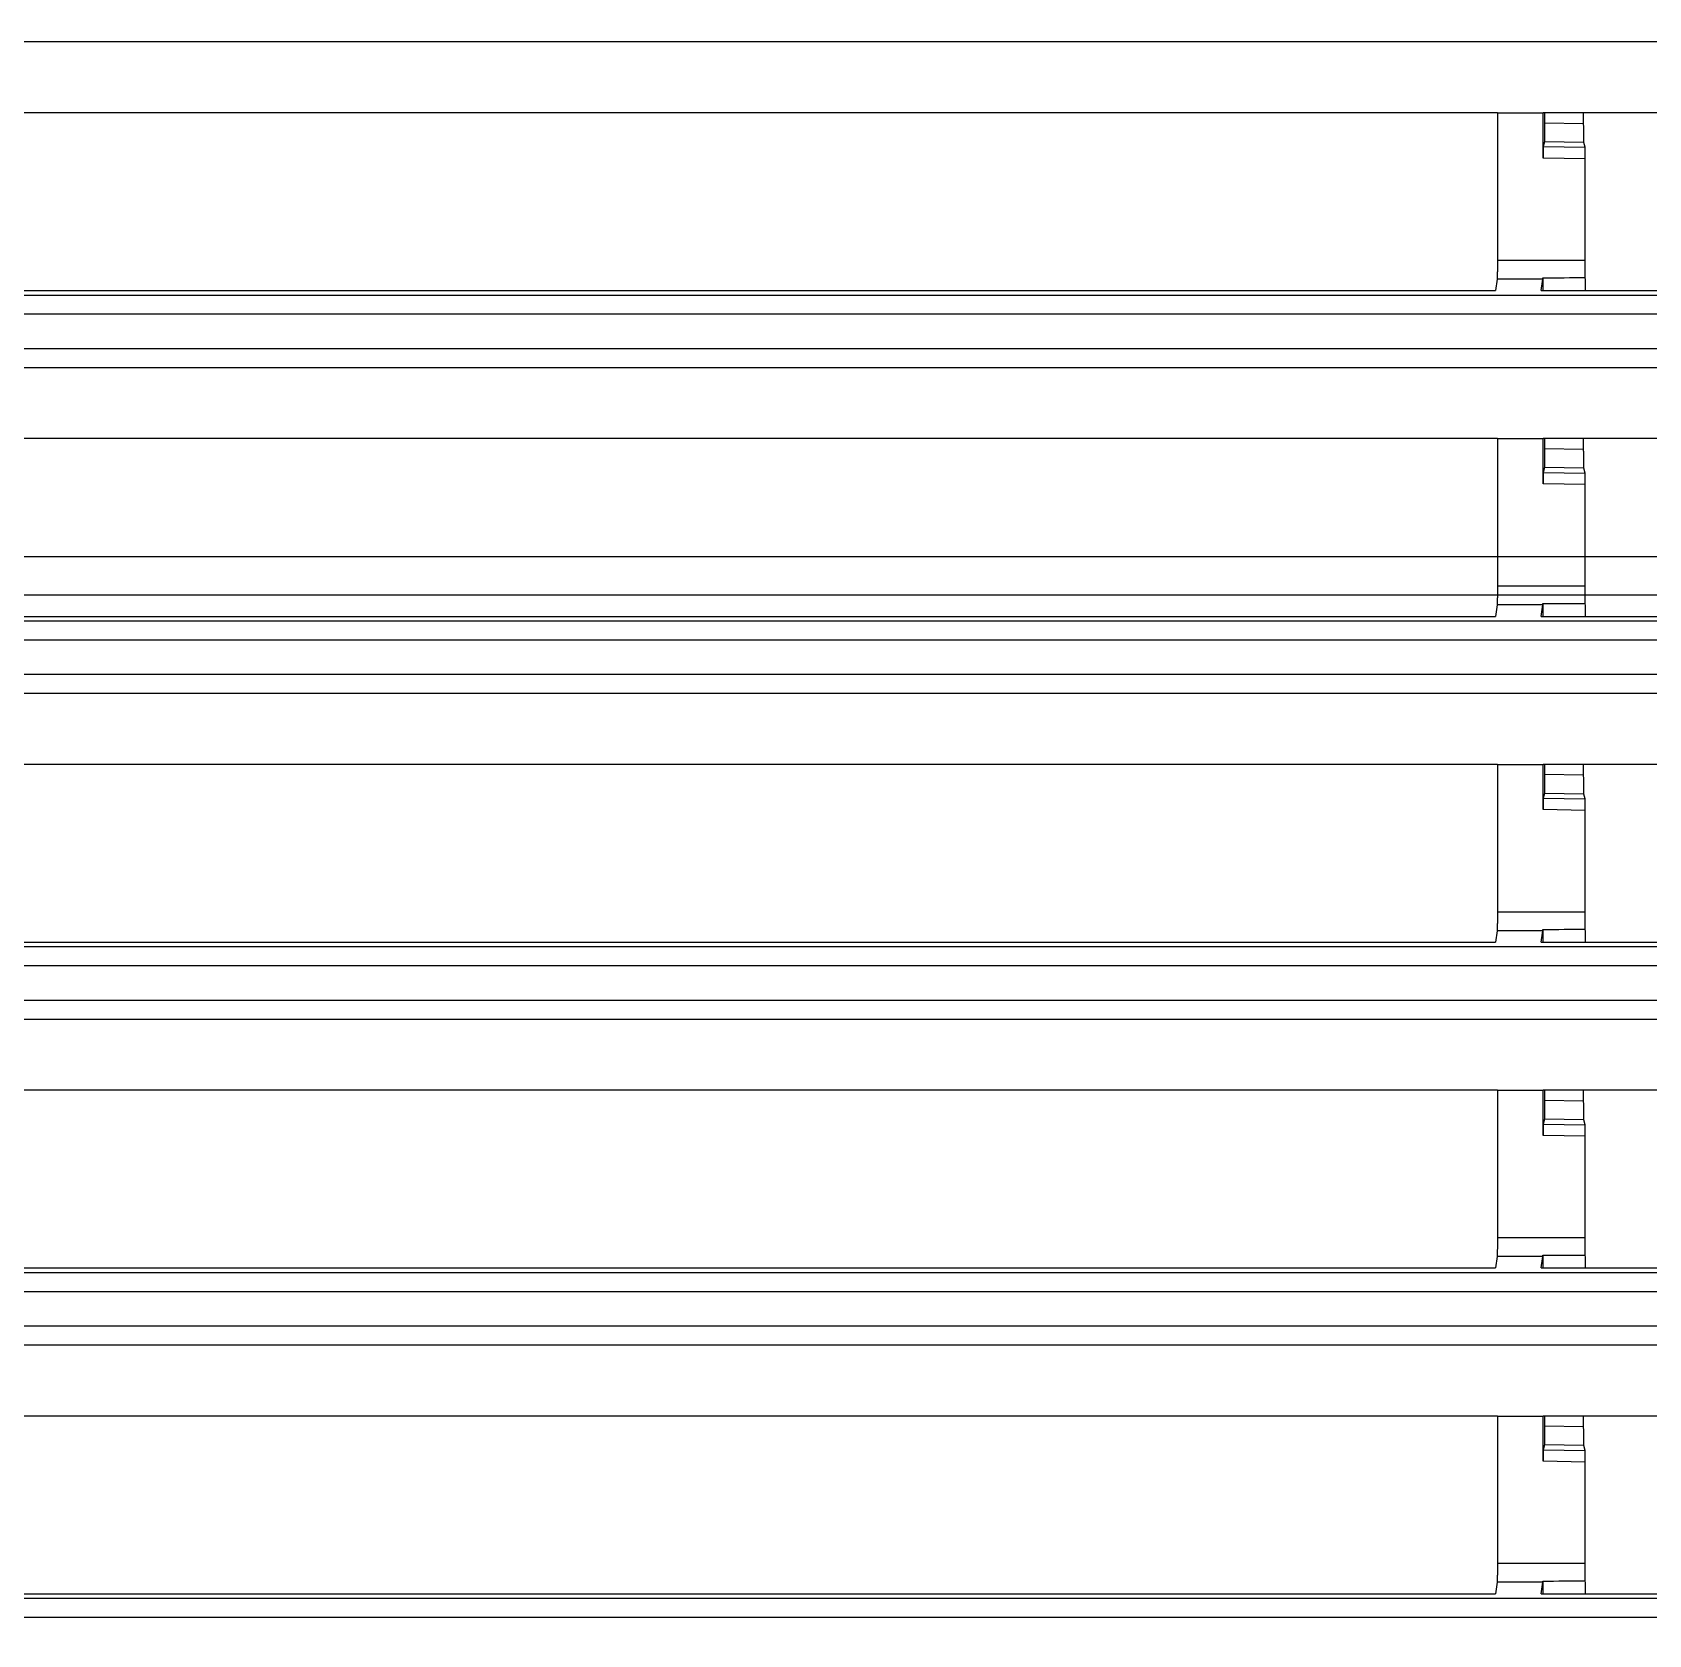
# Model space of a CAD drawing. Header units: millimetres. Extents: x -56261 to 196039, y 9480 to 100001.
# Drawn here: x 33921.68 to 33950.64, y 95795.22 to 95823.95 of the extents above; entities that cross this region are included whole.
import ezdxf

# ---------------------------------------------------------------- set-up
doc = ezdxf.new("R2010")
doc.units = ezdxf.units.MM
doc.set_wipeout_variables(frame=1)
doc.layers.add('SS-AIRCON', color=5, linetype='Continuous')
doc.layers.add('SS-TEXT', color=7, linetype='Continuous')

# ---------------------------------------------------------------- blocks, each defined once
blk = doc.blocks.new('I48T')
at = {"layer": 'SS-AIRCON', "color": 0, "linetype": 'Continuous'}
for p, q in [((599.9006, -86.18208), (-599.9007, -86.18208)), ((578.5326, -86.68017), (-578.5326, -86.68017)), ((-380.701, -86.79772), (-464.1009, -86.79772)), ((-380.701, -86.79772), (-380.743, -87.09899)), ((-379.543, -87.09899), (-379.5009, -86.79772)), ((-296.101, -86.79772), (-379.5009, -86.79772)), ((-380.743, -87.09899), (-379.543, -87.09899)), ((-379.5485, -87.5976), (-381.8515, -87.5976)), ((-381.8515, -87.5976), (-381.8515, -90.2562)), ((-379.5485, -91.46102), (-379.5485, -87.5976)), ((-381.8515, -90.2562), (-380.7486, -90.27548)), ((-380.7486, -90.27548), (-380.7486, -91.46102)), ((-380.7521, -90.57505), (-381.848, -90.5559)), ((-381.848, -90.5559), (-381.8179, -90.6858)), ((-381.8179, -90.6858), (-380.782, -90.70296)), ((-380.782, -90.70296), (-380.7521, -90.57505)), ((-464.1485, -91.46102), (-380.7486, -91.46102)), ((-381.8121, -91.18513), (-381.8121, -91.46102)), ((-380.7878, -91.2021), (-381.8121, -91.18513)), ((-380.7878, -91.46102), (-380.7878, -91.2021)), ((-379.5485, -91.46102), (-380.7486, -91.46102)), ((-379.5485, -91.46102), (-296.1486, -91.46102)), ((580.0736, -93.32954), (-580.0737, -93.32954)), ((-599.9007, -93.81793), (599.9006, -93.81793)), ((599.9006, -94.73208), (-599.9007, -94.73208)), ((578.5326, -95.23017), (-578.5326, -95.23017)), ((-380.701, -95.34772), (-464.1009, -95.34772)), ((-380.701, -95.34772), (-380.743, -95.64899)), ((-379.543, -95.64899), (-379.5009, -95.34772)), ((-296.101, -95.34772), (-379.5009, -95.34772)), ((-380.743, -95.64899), (-379.543, -95.64899)), ((-379.5485, -96.1476), (-381.8515, -96.1476)), ((-381.8515, -96.1476), (-381.8515, -98.8062)), ((-379.5485, -100.01102), (-379.5485, -96.1476)), ((-381.8515, -98.8062), (-380.7486, -98.82548)), ((-380.7521, -99.12505), (-381.848, -99.1059)), ((-381.848, -99.1059), (-381.8179, -99.2358)), ((-380.782, -99.25296), (-380.7521, -99.12505)), ((-380.7486, -98.82548), (-380.7486, -100.01102)), ((-381.8179, -99.2358), (-380.782, -99.25296)), ((-464.1485, -100.01102), (-380.7486, -100.01102)), ((-380.7878, -99.7521), (-381.8121, -99.73513)), ((-381.8121, -99.73513), (-381.8121, -100.01102)), ((-380.7878, -100.01102), (-380.7878, -99.7521)), ((-379.5485, -100.01102), (-380.7486, -100.01102)), ((-379.5485, -100.01102), (-296.1486, -100.01102)), ((580.0736, -101.87954), (-580.0737, -101.87954)), ((-599.9007, -102.36793), (599.9006, -102.36793)), ((599.9006, -103.28208), (-599.9007, -103.28208)), ((578.5326, -103.78017), (-578.5326, -103.78017)), ((-380.701, -103.89772), (-464.1009, -103.89772)), ((-380.701, -103.89772), (-380.743, -104.19899)), ((-380.743, -104.19899), (-379.543, -104.19899)), ((-379.543, -104.19899), (-379.5009, -103.89772)), ((-296.101, -103.89772), (-379.5009, -103.89772)), ((-381.8515, -104.6976), (-381.8515, -107.3562)), ((-379.5485, -104.6976), (-381.8515, -104.6976)), ((-379.5485, -108.56102), (-379.5485, -104.6976)), ((-381.8515, -107.3562), (-380.7486, -107.37548)), ((-380.7521, -107.67505), (-381.848, -107.6559)), ((-381.848, -107.6559), (-381.8179, -107.7858)), ((-380.782, -107.80296), (-380.7521, -107.67505)), ((-380.7486, -107.37548), (-380.7486, -108.56102)), ((-381.8179, -107.7858), (-380.782, -107.80296)), ((-380.7878, -108.3021), (-381.8121, -108.28513)), ((-381.8121, -108.28513), (-381.8121, -108.56102)), ((-380.7878, -108.56102), (-380.7878, -108.3021)), ((-464.1485, -108.56102), (-380.7486, -108.56102)), ((-379.5485, -108.56102), (-380.7486, -108.56102)), ((-379.5485, -108.56102), (-296.1486, -108.56102)), ((580.0736, -110.42954), (-580.0737, -110.42954)), ((-599.9007, -110.91793), (599.9006, -110.91793)), ((599.9006, -111.83208), (-599.9007, -111.83208)), ((578.5326, -112.33017), (-578.5326, -112.33017)), ((-380.701, -112.44772), (-464.1009, -112.44772)), ((-380.701, -112.44772), (-380.743, -112.74899)), ((-380.743, -112.74899), (-379.543, -112.74899)), ((-379.543, -112.74899), (-379.5009, -112.44772)), ((-296.101, -112.44772), (-379.5009, -112.44772)), ((-298.85, -113.01629), (-387.4456, -113.01629)), ((-381.8515, -113.2476), (-381.8515, -115.9062)), ((-379.5485, -113.2476), (-381.8515, -113.2476)), ((-379.5485, -117.11102), (-379.5485, -113.2476)), ((-298.85, -114.01629), (-387.4456, -114.01629)), ((-381.8515, -115.9062), (-380.7486, -115.92548)), ((-380.7486, -115.92548), (-380.7486, -117.11102)), ((-381.848, -116.2059), (-381.8179, -116.3358)), ((-380.7521, -116.22505), (-381.848, -116.2059)), ((-381.8179, -116.3358), (-380.782, -116.35296)), ((-380.782, -116.35296), (-380.7521, -116.22505)), ((-380.7878, -116.8521), (-381.8121, -116.83513)), ((-381.8121, -116.83513), (-381.8121, -117.11102)), ((-380.7878, -117.11102), (-380.7878, -116.8521)), ((-464.1485, -117.11102), (-380.7486, -117.11102)), ((-379.5485, -117.11102), (-380.7486, -117.11102)), ((-379.5485, -117.11102), (-296.1486, -117.11102)), ((580.0736, -118.97954), (-580.0737, -118.97954)), ((-599.9007, -119.46793), (599.9006, -119.46793)), ((599.9006, -120.38208), (-599.9007, -120.38208)), ((578.5326, -120.88017), (-578.5326, -120.88017)), ((-380.701, -120.99772), (-464.1009, -120.99772)), ((-380.701, -120.99772), (-380.743, -121.29899)), ((-379.543, -121.29899), (-379.5009, -120.99772)), ((-296.101, -120.99772), (-379.5009, -120.99772)), ((-380.743, -121.29899), (-379.543, -121.29899)), ((-381.8515, -121.7976), (-381.8515, -124.4562)), ((-379.5485, -121.7976), (-381.8515, -121.7976)), ((-379.5485, -125.66102), (-379.5485, -121.7976)), ((-381.8515, -124.4562), (-380.7486, -124.47548)), ((-380.7486, -124.47548), (-380.7486, -125.66102)), ((-380.7521, -124.77505), (-381.848, -124.7559)), ((-381.848, -124.7559), (-381.8179, -124.8858)), ((-381.8179, -124.8858), (-380.782, -124.90296)), ((-380.782, -124.90296), (-380.7521, -124.77505)), ((-380.7878, -125.4021), (-381.8121, -125.38513)), ((-381.8121, -125.38513), (-381.8121, -125.66102)), ((-380.7878, -125.66102), (-380.7878, -125.4021)), ((-464.1485, -125.66102), (-380.7486, -125.66102)), ((-379.5485, -125.66102), (-380.7486, -125.66102)), ((-379.5485, -125.66102), (-296.1486, -125.66102)), ((580.0736, -127.52954), (-580.0737, -127.52954))]:
    blk.add_line(p, q, dxfattribs=at)
for points in [[(-381.8557, -87.13817), (-381.8554, -87.147, -0.0009485), (-381.8552, -87.15661, -0.00080212), (-381.8549, -87.16704, -0.00068113), (-381.8546, -87.17823, -0.00059333), (-381.8543, -87.19016, -0.00052011), (-381.8541, -87.20278, -0.00046163), (-381.8538, -87.21607, -0.00041231), (-381.8536, -87.22997, -0.00037268), (-381.8534, -87.24446, -0.0003387), (-381.8532, -87.25947, -0.0003102), (-381.853, -87.27496, -0.00028568), (-381.8528, -87.29088, -0.00026453), (-381.8526, -87.30718, -0.00024662), (-381.8525, -87.3238, -0.00023086), (-381.8523, -87.34071, -0.00021688), (-381.8522, -87.35785, -0.00020355), (-381.8521, -87.37515, -0.00019443), (-381.8519, -87.39261, -0.00018732), (-381.8518, -87.41017, -0.00017524), (-381.8518, -87.4277, -0.00015878), (-381.8517, -87.44514, -0.00016521), (-381.8516, -87.4628, -0.00018359), (-381.8516, -87.48075, -0.00014104), (-381.8515, -87.49757, -0.00006074), (-381.8515, -87.51273, -0.00017941), (-381.8515, -87.53175, -0.00029219), (-381.8515, -87.56037, -0.00014782), (-381.8515, -87.59745, -0.00008158)], [(-379.5487, -87.59745), (-379.5487, -87.57723, -0.00014919), (-379.5487, -87.55662, -0.00013979), (-379.5487, -87.53561, -0.00013848), (-379.5487, -87.51426, -0.00014732), (-379.5486, -87.49263, -0.00015317), (-379.5486, -87.47079, -0.00015896), (-379.5485, -87.4488, -0.00016491), (-379.5484, -87.42672, -0.00017371), (-379.5483, -87.40464, -0.00018234), (-379.5482, -87.38265, -0.00019341), (-379.5481, -87.36084, -0.00020503), (-379.5479, -87.33929, -0.00021963), (-379.5478, -87.31812, -0.000236), (-379.5476, -87.29741, -0.00025638), (-379.5474, -87.27727, -0.00027883), (-379.5472, -87.2578, -0.00030498), (-379.547, -87.2391, -0.00034102), (-379.5467, -87.22125, -0.00038958), (-379.5465, -87.20437, -0.00043152), (-379.5462, -87.18851, -0.00046219), (-379.5459, -87.17382, -0.00058654), (-379.5456, -87.16022, -0.00083339), (-379.5453, -87.14781, -0.0008067), (-379.545, -87.13689, -0.00036148), (-379.5447, -87.12765, -0.00145536), (-379.5443, -87.11885, -0.00428978), (-379.5437, -87.10925, -0.00418548), (-379.543, -87.09907, -0.00339809)], [(-380.752, -90.57495), (-380.7518, -90.57391, 0.02632477), (-380.7516, -90.57219, 0.00935127), (-380.7515, -90.56976, 0.00479078), (-380.7513, -90.56662, 0.00308408), (-380.7511, -90.56271, 0.00208677), (-380.751, -90.55806, 0.00152327), (-380.7508, -90.55261, 0.00114896), (-380.7506, -90.5464, 0.00091618), (-380.7505, -90.5394, 0.00073986), (-380.7503, -90.53164, 0.00061897), (-380.7502, -90.52311, 0.00052195), (-380.75, -90.51386, 0.00045189), (-380.7499, -90.50388, 0.00039375), (-380.7498, -90.49326, 0.00035015), (-380.7496, -90.48198, 0.00031191), (-380.7495, -90.47014, 0.00028127), (-380.7494, -90.45776, 0.00025789), (-380.7493, -90.4449, 0.00024098), (-380.7492, -90.4316, 0.0002179), (-380.7491, -90.41799, 0.00019263), (-380.749, -90.40418, 0.00019627), (-380.749, -90.38991, 0.0002143), (-380.7489, -90.37515, 0.00016044), (-380.7489, -90.36117, 0.00006743), (-380.7488, -90.34843, 0.00020189), (-380.7488, -90.33225, 0.00032309), (-380.7488, -90.30765, 0.00016073), (-380.7488, -90.27563, 0.00008746)], [(-381.8181, -90.68586), (-381.8178, -90.68789, -0.02510384), (-381.8175, -90.6913, -0.00879014), (-381.8172, -90.69613, -0.00440409), (-381.8169, -90.70236, -0.00276617), (-381.8165, -90.71006, -0.00185659), (-381.8162, -90.71915, -0.00134764), (-381.8159, -90.72968, -0.0010151), (-381.8157, -90.74156, -0.00080583), (-381.8154, -90.7548, -0.00065129), (-381.8151, -90.76928, -0.00054334), (-381.8148, -90.78499, -0.00045915), (-381.8146, -90.80181, -0.00039667), (-381.8143, -90.81968, -0.00034655), (-381.8141, -90.83849, -0.00030751), (-381.8138, -90.85815, -0.00027481), (-381.8136, -90.87854, -0.00024747), (-381.8134, -90.89956, -0.00022729), (-381.8132, -90.92112, -0.0002116), (-381.813, -90.94313, -0.00019228), (-381.8129, -90.96536, -0.00017035), (-381.8127, -90.98767, -0.00017246), (-381.8126, -91.01043, -0.00018617), (-381.8125, -91.03369, -0.0001418), (-381.8124, -91.05557, -0.00006356), (-381.8123, -91.07536, -0.00017408), (-381.8122, -91.10012, -0.0002769), (-381.8121, -91.13725, -0.00014061), (-381.812, -91.18531, -0.00007816)], [(-381.8557, -95.68816), (-381.8554, -95.69699, -0.00094836), (-381.8552, -95.70661, -0.00080202), (-381.8549, -95.71704, -0.00068105), (-381.8546, -95.72822, -0.00059326), (-381.8543, -95.74016, -0.00052006), (-381.8541, -95.75277, -0.0004616), (-381.8538, -95.76607, -0.00041228), (-381.8536, -95.77997, -0.00037266), (-381.8534, -95.79446, -0.00033868), (-381.8532, -95.80946, -0.00031018), (-381.853, -95.82495, -0.00028567), (-381.8528, -95.84087, -0.00026452), (-381.8526, -95.85717, -0.00024661), (-381.8525, -95.8738, -0.00023086), (-381.8523, -95.89071, -0.00021687), (-381.8522, -95.90784, -0.00020355), (-381.8521, -95.92515, -0.00019443), (-381.8519, -95.9426, -0.00018731), (-381.8518, -95.96016, -0.00017524), (-381.8518, -95.9777, -0.00015878), (-381.8517, -95.99514, -0.00016521), (-381.8516, -96.01279, -0.00018359), (-381.8516, -96.03074, -0.00014104), (-381.8515, -96.04756, -0.00006074), (-381.8515, -96.06273, -0.00017942), (-381.8515, -96.08174, -0.0002922), (-381.8515, -96.11036, -0.00014782), (-381.8515, -96.14744, -0.00008158)], [(-379.5487, -96.14744), (-379.5487, -96.12722, -0.00014919), (-379.5487, -96.10661, -0.00013979), (-379.5487, -96.0856, -0.00013848), (-379.5487, -96.06426, -0.00014733), (-379.5486, -96.04263, -0.00015317), (-379.5486, -96.02079, -0.00015896), (-379.5485, -95.99879, -0.00016492), (-379.5484, -95.97671, -0.00017371), (-379.5483, -95.95464, -0.00018235), (-379.5482, -95.93265, -0.00019341), (-379.5481, -95.91084, -0.00020503), (-379.5479, -95.88929, -0.00021963), (-379.5478, -95.86812, -0.00023599), (-379.5476, -95.8474, -0.00025637), (-379.5474, -95.82727, -0.00027882), (-379.5472, -95.80779, -0.00030498), (-379.547, -95.7891, -0.00034101), (-379.5467, -95.77125, -0.00038957), (-379.5465, -95.75436, -0.00043151), (-379.5462, -95.73851, -0.00046218), (-379.5459, -95.72381, -0.00058652), (-379.5456, -95.71022, -0.00083334), (-379.5453, -95.69781, -0.00080665), (-379.545, -95.68688, -0.00036145), (-379.5447, -95.67765, -0.00145525), (-379.5443, -95.66884, -0.00428929), (-379.5437, -95.65924, -0.00418475), (-379.543, -95.64906, -0.00339735)], [(-380.752, -99.12494), (-380.7518, -99.1239, 0.02634733), (-380.7516, -99.12218, 0.00935601), (-380.7515, -99.11975, 0.00479247), (-380.7513, -99.11661, 0.00308491), (-380.7511, -99.11271, 0.0020872), (-380.751, -99.10805, 0.00152353), (-380.7508, -99.10261, 0.00114912), (-380.7506, -99.0964, 0.00091629), (-380.7505, -99.08939, 0.00073993), (-380.7503, -99.08163, 0.00061902), (-380.7502, -99.0731, 0.00052198), (-380.75, -99.06385, 0.00045191), (-380.7499, -99.05388, 0.00039377), (-380.7498, -99.04325, 0.00035016), (-380.7496, -99.03198, 0.00031192), (-380.7495, -99.02014, 0.00028128), (-380.7494, -99.00776, 0.00025789), (-380.7493, -98.9949, 0.00024098), (-380.7492, -98.98159, 0.0002179), (-380.7491, -98.96799, 0.00019263), (-380.749, -98.95417, 0.00019627), (-380.749, -98.93991, 0.0002143), (-380.7489, -98.92515, 0.00016044), (-380.7489, -98.91116, 0.00006743), (-380.7488, -98.89843, 0.00020189), (-380.7488, -98.88224, 0.00032308), (-380.7488, -98.85764, 0.00016072), (-380.7488, -98.82563, 0.00008746)], [(-381.8181, -99.23585), (-381.8178, -99.23788, -0.02509142), (-381.8175, -99.24129, -0.00878762), (-381.8172, -99.24613, -0.00440322), (-381.8169, -99.25236, -0.00276576), (-381.8165, -99.26005, -0.00185637), (-381.8162, -99.26915, -0.00134751), (-381.8159, -99.27968, -0.00101502), (-381.8157, -99.29156, -0.00080577), (-381.8154, -99.30479, -0.00065125), (-381.8151, -99.31927, -0.00054331), (-381.8148, -99.33499, -0.00045914), (-381.8146, -99.3518, -0.00039666), (-381.8143, -99.36968, -0.00034654), (-381.8141, -99.38848, -0.00030751), (-381.8138, -99.40815, -0.0002748), (-381.8136, -99.42853, -0.00024747), (-381.8134, -99.44955, -0.00022729), (-381.8132, -99.47111, -0.00021159), (-381.813, -99.49312, -0.00019228), (-381.8129, -99.51535, -0.00017035), (-381.8127, -99.53767, -0.00017246), (-381.8126, -99.56042, -0.00018617), (-381.8125, -99.58369, -0.0001418), (-381.8124, -99.60556, -0.00006356), (-381.8123, -99.62535, -0.00017408), (-381.8122, -99.65011, -0.0002769), (-381.8121, -99.68725, -0.00014062), (-381.812, -99.7353, -0.00007817)], [(-381.8557, -104.23816), (-381.8554, -104.24699, -0.00094822), (-381.8552, -104.2566, -0.00080191), (-381.8549, -104.26703, -0.00068097), (-381.8546, -104.27821, -0.0005932), (-381.8543, -104.29015, -0.00052001), (-381.8541, -104.30277, -0.00046156), (-381.8538, -104.31606, -0.00041225), (-381.8536, -104.32996, -0.00037263), (-381.8534, -104.34445, -0.00033866), (-381.8532, -104.35946, -0.00031017), (-381.853, -104.37495, -0.00028566), (-381.8528, -104.39087, -0.00026451), (-381.8526, -104.40717, -0.0002466), (-381.8525, -104.42379, -0.00023085), (-381.8523, -104.44071, -0.00021687), (-381.8522, -104.45784, -0.00020354), (-381.8521, -104.47514, -0.00019443), (-381.8519, -104.49259, -0.00018731), (-381.8518, -104.51016, -0.00017524), (-381.8518, -104.52769, -0.00015878), (-381.8517, -104.54513, -0.00016521), (-381.8516, -104.56278, -0.00018359), (-381.8516, -104.58073, -0.00014104), (-381.8515, -104.59755, -0.00006074), (-381.8515, -104.61272, -0.00017942), (-381.8515, -104.63173, -0.00029221), (-381.8515, -104.66035, -0.00014783), (-381.8515, -104.69744, -0.00008158)], [(-379.5487, -104.69744), (-379.5487, -104.67721, -0.0001492), (-379.5487, -104.6566, -0.00013979), (-379.5487, -104.63559, -0.00013849), (-379.5487, -104.61425, -0.00014733), (-379.5486, -104.59262, -0.00015317), (-379.5486, -104.57078, -0.00015896), (-379.5485, -104.54878, -0.00016492), (-379.5484, -104.52671, -0.00017371), (-379.5483, -104.50463, -0.00018235), (-379.5482, -104.48264, -0.00019341), (-379.5481, -104.46083, -0.00020503), (-379.5479, -104.43928, -0.00021963), (-379.5478, -104.41811, -0.00023599), (-379.5476, -104.3974, -0.00025637), (-379.5474, -104.37726, -0.00027882), (-379.5472, -104.35779, -0.00030497), (-379.547, -104.33909, -0.000341), (-379.5467, -104.32124, -0.00038956), (-379.5465, -104.30436, -0.0004315), (-379.5462, -104.2885, -0.00046216), (-379.5459, -104.27381, -0.00058649), (-379.5456, -104.26021, -0.0008333), (-379.5453, -104.2478, -0.00080659), (-379.545, -104.23688, -0.00036143), (-379.5447, -104.22764, -0.00145513), (-379.5443, -104.21883, -0.00428879), (-379.5437, -104.20924, -0.00418403), (-379.543, -104.19905, -0.0033966)], [(-380.752, -107.67493), (-380.7518, -107.67389, 0.02636991), (-380.7516, -107.67217, 0.00936076), (-380.7515, -107.66974, 0.00479417), (-380.7513, -107.6666, 0.00308574), (-380.7511, -107.6627, 0.00208764), (-380.751, -107.65805, 0.00152379), (-380.7508, -107.6526, 0.00114928), (-380.7506, -107.64639, 0.0009164), (-380.7505, -107.63938, 0.00074), (-380.7503, -107.63163, 0.00061907), (-380.7502, -107.62309, 0.00052202), (-380.75, -107.61384, 0.00045194), (-380.7499, -107.60387, 0.00039379), (-380.7498, -107.59325, 0.00035017), (-380.7496, -107.58197, 0.00031193), (-380.7495, -107.57013, 0.00028129), (-380.7494, -107.55775, 0.0002579), (-380.7493, -107.54489, 0.00024099), (-380.7492, -107.53158, 0.00021791), (-380.7491, -107.51798, 0.00019263), (-380.749, -107.50417, 0.00019627), (-380.749, -107.4899, 0.0002143), (-380.7489, -107.47514, 0.00016044), (-380.7489, -107.46115, 0.00006743), (-380.7488, -107.44842, 0.00020189), (-380.7488, -107.43223, 0.00032307), (-380.7488, -107.40764, 0.00016072), (-380.7488, -107.37562, 0.00008745)], [(-381.8181, -107.78584), (-381.8178, -107.78787, -0.02507901), (-381.8175, -107.79128, -0.00878509), (-381.8172, -107.79612, -0.00440235), (-381.8169, -107.80235, -0.00276535), (-381.8165, -107.81004, -0.00185615), (-381.8162, -107.81914, -0.00134739), (-381.8159, -107.82967, -0.00101494), (-381.8157, -107.84155, -0.00080572), (-381.8154, -107.85479, -0.00065122), (-381.8151, -107.86927, -0.00054328), (-381.8148, -107.88498, -0.00045912), (-381.8146, -107.9018, -0.00039664), (-381.8143, -107.91967, -0.00034653), (-381.8141, -107.93848, -0.0003075), (-381.8138, -107.95814, -0.0002748), (-381.8136, -107.97853, -0.00024747), (-381.8134, -107.99955, -0.00022729), (-381.8132, -108.02111, -0.00021159), (-381.813, -108.04312, -0.00019228), (-381.8129, -108.06535, -0.00017035), (-381.8127, -108.08766, -0.00017246), (-381.8126, -108.11042, -0.00018617), (-381.8125, -108.13368, -0.0001418), (-381.8124, -108.15556, -0.00006356), (-381.8123, -108.17534, -0.00017409), (-381.8122, -108.2001, -0.0002769), (-381.8121, -108.23724, -0.00014062), (-381.812, -108.28529, -0.00007817)], [(-379.5487, -113.24743), (-379.5487, -113.2272, -0.0001492), (-379.5487, -113.20659, -0.00013979), (-379.5487, -113.18558, -0.00013849), (-379.5487, -113.16424, -0.00014733), (-379.5486, -113.14261, -0.00015317), (-379.5486, -113.12077, -0.00015896), (-379.5485, -113.09878, -0.00016492), (-379.5484, -113.0767, -0.00017371), (-379.5483, -113.05463, -0.00018235), (-379.5482, -113.03264, -0.00019341), (-379.5481, -113.01082, -0.00020503), (-379.5479, -112.98928, -0.00021963), (-379.5478, -112.96811, -0.00023599), (-379.5476, -112.94739, -0.00025637), (-379.5474, -112.92726, -0.00027881), (-379.5472, -112.90778, -0.00030497), (-379.547, -112.88909, -0.000341), (-379.5467, -112.87124, -0.00038955), (-379.5465, -112.85435, -0.00043148), (-379.5462, -112.8385, -0.00046214), (-379.5459, -112.8238, -0.00058647), (-379.5456, -112.81021, -0.00083326), (-379.5453, -112.79779, -0.00080654), (-379.545, -112.78687, -0.0003614), (-379.5447, -112.77763, -0.00145502), (-379.5443, -112.76882, -0.0042883), (-379.5437, -112.75923, -0.0041833), (-379.543, -112.74904, -0.00339585)], [(-381.8557, -112.78815), (-381.8554, -112.79698, -0.00094807), (-381.8552, -112.80659, -0.0008018), (-381.8549, -112.81702, -0.00068089), (-381.8546, -112.82821, -0.00059314), (-381.8543, -112.84014, -0.00051997), (-381.8541, -112.85276, -0.00046152), (-381.8538, -112.86606, -0.00041222), (-381.8536, -112.87996, -0.00037261), (-381.8534, -112.89445, -0.00033864), (-381.8532, -112.90945, -0.00031015), (-381.853, -112.92494, -0.00028565), (-381.8528, -112.94086, -0.0002645), (-381.8526, -112.95716, -0.0002466), (-381.8525, -112.97379, -0.00023084), (-381.8523, -112.9907, -0.00021686), (-381.8522, -113.00783, -0.00020354), (-381.8521, -113.02514, -0.00019442), (-381.8519, -113.04259, -0.00018731), (-381.8518, -113.06015, -0.00017524), (-381.8518, -113.07769, -0.00015878), (-381.8517, -113.09512, -0.00016521), (-381.8516, -113.11278, -0.00018359), (-381.8516, -113.13073, -0.00014104), (-381.8515, -113.14755, -0.00006074), (-381.8515, -113.16271, -0.00017942), (-381.8515, -113.18172, -0.00029221), (-381.8515, -113.21034, -0.00014783), (-381.8515, -113.24743, -0.00008159)], [(-380.752, -116.22492), (-380.7518, -116.22389, 0.02639251), (-380.7516, -116.22216, 0.0093655), (-380.7515, -116.21973, 0.00479586), (-380.7513, -116.2166, 0.00308657), (-380.7511, -116.21269, 0.00208808), (-380.751, -116.20804, 0.00152405), (-380.7508, -116.20259, 0.00114944), (-380.7506, -116.19638, 0.00091651), (-380.7505, -116.18938, 0.00074008), (-380.7503, -116.18162, 0.00061913), (-380.7502, -116.17309, 0.00052205), (-380.75, -116.16384, 0.00045197), (-380.7499, -116.15387, 0.00039381), (-380.7498, -116.14324, 0.00035019), (-380.7496, -116.13197, 0.00031194), (-380.7495, -116.12013, 0.00028129), (-380.7494, -116.10775, 0.0002579), (-380.7493, -116.09489, 0.00024099), (-380.7492, -116.08158, 0.00021791), (-380.7491, -116.06798, 0.00019263), (-380.749, -116.05416, 0.00019627), (-380.749, -116.0399, 0.0002143), (-380.7489, -116.02513, 0.00016044), (-380.7489, -116.01115, 0.00006743), (-380.7488, -115.99841, 0.00020188), (-380.7488, -115.98222, 0.00032307), (-380.7488, -115.95763, 0.00016071), (-380.7488, -115.92561, 0.00008745)], [(-381.8181, -116.33583), (-381.8178, -116.33786, -0.02506661), (-381.8175, -116.34127, -0.00878257), (-381.8172, -116.34611, -0.00440148), (-381.8169, -116.35234, -0.00276493), (-381.8165, -116.36004, -0.00185594), (-381.8162, -116.36913, -0.00134726), (-381.8159, -116.37967, -0.00101486), (-381.8157, -116.39154, -0.00080567), (-381.8154, -116.40478, -0.00065118), (-381.8151, -116.41926, -0.00054326), (-381.8148, -116.43498, -0.0004591), (-381.8146, -116.45179, -0.00039663), (-381.8143, -116.46967, -0.00034652), (-381.8141, -116.48847, -0.00030749), (-381.8138, -116.50814, -0.00027479), (-381.8136, -116.52852, -0.00024746), (-381.8134, -116.54954, -0.00022728), (-381.8132, -116.5711, -0.00021159), (-381.813, -116.59311, -0.00019228), (-381.8129, -116.61534, -0.00017035), (-381.8127, -116.63765, -0.00017246), (-381.8126, -116.66041, -0.00018617), (-381.8125, -116.68367, -0.0001418), (-381.8124, -116.70555, -0.00006356), (-381.8123, -116.72534, -0.00017409), (-381.8122, -116.75009, -0.0002769), (-381.8121, -116.78723, -0.00014062), (-381.812, -116.83528, -0.00007817)], [(-381.8557, -121.33814), (-381.8554, -121.34697, -0.00094881), (-381.8552, -121.35658, -0.00080228), (-381.8549, -121.36702, -0.00068118), (-381.8546, -121.37821, -0.00059331), (-381.8543, -121.39015, -0.00052005), (-381.8541, -121.40277, -0.00046155), (-381.8538, -121.41608, -0.0004122), (-381.8536, -121.42999, -0.00037257), (-381.8534, -121.44448, -0.00033857), (-381.8532, -121.4595, -0.00031007), (-381.853, -121.475, -0.00028555), (-381.8528, -121.49093, -0.00026439), (-381.8526, -121.50724, -0.00024649), (-381.8525, -121.52388, -0.00023073), (-381.8523, -121.54081, -0.00021675), (-381.8522, -121.55795, -0.00020342), (-381.8521, -121.57527, -0.0001943), (-381.8519, -121.59274, -0.00018718), (-381.8518, -121.61032, -0.00017511), (-381.8518, -121.62787, -0.00015866), (-381.8517, -121.64532, -0.00016508), (-381.8516, -121.66299, -0.00018344), (-381.8516, -121.68096, -0.00014092), (-381.8515, -121.69779, -0.00006069), (-381.8515, -121.71297, -0.00017926), (-381.8515, -121.732, -0.00029193), (-381.8515, -121.76065, -0.00014768), (-381.8515, -121.79777, -0.0000815)], [(-379.5487, -121.79777), (-379.5487, -121.77753, -0.00014909), (-379.5487, -121.75691, -0.00013969), (-379.5487, -121.73588, -0.00013838), (-379.5487, -121.71452, -0.00014722), (-379.5486, -121.69288, -0.00015306), (-379.5486, -121.67102, -0.00015885), (-379.5485, -121.64901, -0.0001648), (-379.5484, -121.62692, -0.00017359), (-379.5483, -121.60483, -0.00018222), (-379.5482, -121.58282, -0.00019327), (-379.5481, -121.56099, -0.00020489), (-379.5479, -121.53943, -0.00021947), (-379.5478, -121.51825, -0.00023583), (-379.5476, -121.49752, -0.00025619), (-379.5474, -121.47737, -0.00027862), (-379.5472, -121.45788, -0.00030476), (-379.547, -121.43917, -0.00034077), (-379.5467, -121.42131, -0.0003893), (-379.5465, -121.40441, -0.0004312), (-379.5462, -121.38854, -0.00046185), (-379.5459, -121.37384, -0.00058611), (-379.5456, -121.36023, -0.00083276), (-379.5453, -121.34781, -0.00080608), (-379.545, -121.33688, -0.0003612), (-379.5447, -121.32764, -0.00145424), (-379.5443, -121.31882, -0.00428636), (-379.5437, -121.30922, -0.00418197), (-379.543, -121.29903, -0.00339514)], [(-380.752, -124.77491), (-380.7518, -124.77388, 0.02641515), (-380.7516, -124.77216, 0.00937025), (-380.7515, -124.76973, 0.00479756), (-380.7513, -124.76659, 0.00308739), (-380.7511, -124.76269, 0.00208852), (-380.751, -124.75803, 0.00152431), (-380.7508, -124.75259, 0.0011496), (-380.7506, -124.74638, 0.00091661), (-380.7505, -124.73937, 0.00074015), (-380.7503, -124.73161, 0.00061918), (-380.7502, -124.72308, 0.00052209), (-380.75, -124.71383, 0.00045199), (-380.7499, -124.70386, 0.00039383), (-380.7498, -124.69324, 0.0003502), (-380.7496, -124.68196, 0.00031195), (-380.7495, -124.67012, 0.0002813), (-380.7494, -124.65774, 0.00025791), (-380.7493, -124.64488, 0.00024099), (-380.7492, -124.63157, 0.00021791), (-380.7491, -124.61797, 0.00019264), (-380.749, -124.60415, 0.00019627), (-380.749, -124.58989, 0.0002143), (-380.7489, -124.57513, 0.00016044), (-380.7489, -124.56114, 0.00006743), (-380.7488, -124.54841, 0.00020188), (-380.7488, -124.53222, 0.00032306), (-380.7488, -124.50762, 0.00016071), (-380.7488, -124.4756, 0.00008745)], [(-381.8181, -124.88582), (-381.8178, -124.88785, -0.02505421), (-381.8175, -124.89126, -0.00878005), (-381.8172, -124.8961, -0.00440061), (-381.8169, -124.90233, -0.00276452), (-381.8165, -124.91003, -0.00185572), (-381.8162, -124.91913, -0.00134713), (-381.8159, -124.92966, -0.00101478), (-381.8157, -124.94154, -0.00080561), (-381.8154, -124.95477, -0.00065115), (-381.8151, -124.96926, -0.00054323), (-381.8148, -124.98497, -0.00045908), (-381.8146, -125.00179, -0.00039662), (-381.8143, -125.01966, -0.00034651), (-381.8141, -125.03847, -0.00030748), (-381.8138, -125.05813, -0.00027479), (-381.8136, -125.07852, -0.00024746), (-381.8134, -125.09954, -0.00022728), (-381.8132, -125.12109, -0.00021159), (-381.813, -125.1431, -0.00019228), (-381.8129, -125.16533, -0.00017035), (-381.8127, -125.18765, -0.00017246), (-381.8126, -125.2104, -0.00018617), (-381.8125, -125.23367, -0.00014181), (-381.8124, -125.25554, -0.00006356), (-381.8123, -125.27533, -0.00017409), (-381.8122, -125.30009, -0.00027691), (-381.8121, -125.33722, -0.00014062), (-381.812, -125.38527, -0.00007817)]]:
    blk.add_lwpolyline(points, format="xyb", dxfattribs=at)
for points in [[(-381.8573, -86.79772), (-381.8576, -86.93199), (-381.8569, -87.08524), (-381.8557, -87.13817)], [(-380.7449, -87.13177), (-381.1151, -87.13378), (-381.4855, -87.13597), (-381.8557, -87.13817)], [(-380.7431, -87.09907), (-380.7436, -87.10324), (-380.7442, -87.11426), (-380.7449, -87.13177)], [(-381.8515, -90.25608), (-381.8515, -90.41376), (-381.85, -90.54762), (-381.8479, -90.55575)], [(-380.7879, -91.20201), (-380.7878, -90.92855), (-380.7853, -90.717), (-380.7822, -90.70292)], [(-381.8573, -95.34772), (-381.8576, -95.48199), (-381.8569, -95.63524), (-381.8557, -95.68816)], [(-380.7449, -95.68177), (-381.1151, -95.68378), (-381.4855, -95.68597), (-381.8557, -95.68816)], [(-380.7431, -95.64906), (-380.7436, -95.65324), (-380.7442, -95.66426), (-380.7449, -95.68177)], [(-381.8515, -98.80607), (-381.8515, -98.96376), (-381.85, -99.09762), (-381.8479, -99.10574)], [(-380.7879, -99.75201), (-380.7878, -99.47855), (-380.7853, -99.267), (-380.7822, -99.25291)], [(-381.8573, -103.89772), (-381.8576, -104.03199), (-381.8569, -104.18524), (-381.8557, -104.23816)], [(-380.7449, -104.23176), (-381.1151, -104.23378), (-381.4855, -104.23597), (-381.8557, -104.23816)], [(-380.7431, -104.19905), (-380.7436, -104.20324), (-380.7442, -104.21426), (-380.7449, -104.23176)], [(-381.8515, -107.35607), (-381.8515, -107.51376), (-381.85, -107.64762), (-381.8479, -107.65573)], [(-380.7879, -108.302), (-380.7878, -108.02855), (-380.7853, -107.817), (-380.7822, -107.8029)], [(-381.8573, -112.44772), (-381.8576, -112.58199), (-381.8569, -112.73524), (-381.8557, -112.78815)], [(-380.7431, -112.74904), (-380.7436, -112.75324), (-380.7442, -112.76426), (-380.7449, -112.78175)], [(-380.7449, -112.78175), (-381.1151, -112.78378), (-381.4855, -112.78597), (-381.8557, -112.78815)], [(-381.8515, -115.90606), (-381.8515, -116.06376), (-381.85, -116.19762), (-381.8479, -116.20573)], [(-380.7879, -116.85199), (-380.7878, -116.57855), (-380.7853, -116.367), (-380.7822, -116.35289)], [(-381.8573, -120.99772), (-381.8576, -121.13199), (-381.8569, -121.28524), (-381.8557, -121.33814)], [(-380.7449, -121.33174), (-381.1151, -121.33378), (-381.4855, -121.33597), (-381.8557, -121.33814)], [(-380.7431, -121.29903), (-380.7436, -121.30324), (-380.7442, -121.31426), (-380.7449, -121.33174)], [(-381.8515, -124.45605), (-381.8515, -124.61376), (-381.85, -124.74762), (-381.8479, -124.75607)], [(-380.7879, -125.40198), (-380.7878, -125.12855), (-380.7853, -124.917), (-380.7822, -124.90289)]]:
    blk.add_open_spline(points, degree=3, dxfattribs=at)
for points in [[(-380.7449, -87.13177), (-380.7437, -87.098), (-380.7425, -86.99128), (-380.7424, -86.84976), (-380.7425, -86.79772)], [(-380.7449, -95.68177), (-380.7437, -95.648), (-380.7425, -95.54128), (-380.7424, -95.39976), (-380.7425, -95.34772)], [(-380.7449, -104.23176), (-380.7437, -104.198), (-380.7425, -104.09128), (-380.7424, -103.94976), (-380.7425, -103.89772)], [(-380.7449, -112.78175), (-380.7437, -112.748), (-380.7425, -112.64128), (-380.7424, -112.49976), (-380.7425, -112.44772)], [(-380.7449, -121.33174), (-380.7437, -121.298), (-380.7425, -121.19128), (-380.7424, -121.04976), (-380.7425, -120.99772)]]:
    blk.add_open_spline(points, degree=3, knots=[0, 0, 0, 0, 0.0002540524, 0.0004116041, 0.0004116041, 0.0004116041, 0.0004116041], dxfattribs=at)
blk = doc.blocks.new('A$C43DE16F2')
blk.add_wipeout([(0, 14550.001), (0, 0.001), (29100, 0.001), (29100, 14550.001)]).dxf.layer = 'SS-TEXT'
at = {"layer": 'SS-TEXT', "linetype": 'Continuous', "xscale": 1.577261091527505, "yscale": 1.577261091527505, "zscale": 1.577261091527505, "rotation": 180}
blk.add_blockref('I48T', (11081.918, 7128.457), dxfattribs=at)

msp = doc.modelspace()

# ---------------------------------------------------------------- block references
at = {"layer": 'SS-TEXT', "xscale": 0.4331186193392458, "yscale": 0.4331186193392458, "zscale": 0.4331186193392458}
msp.add_blockref('A$C43DE16F2', (28888.861, 92649.191), dxfattribs=at)

doc.saveas('drawing.dxf')
